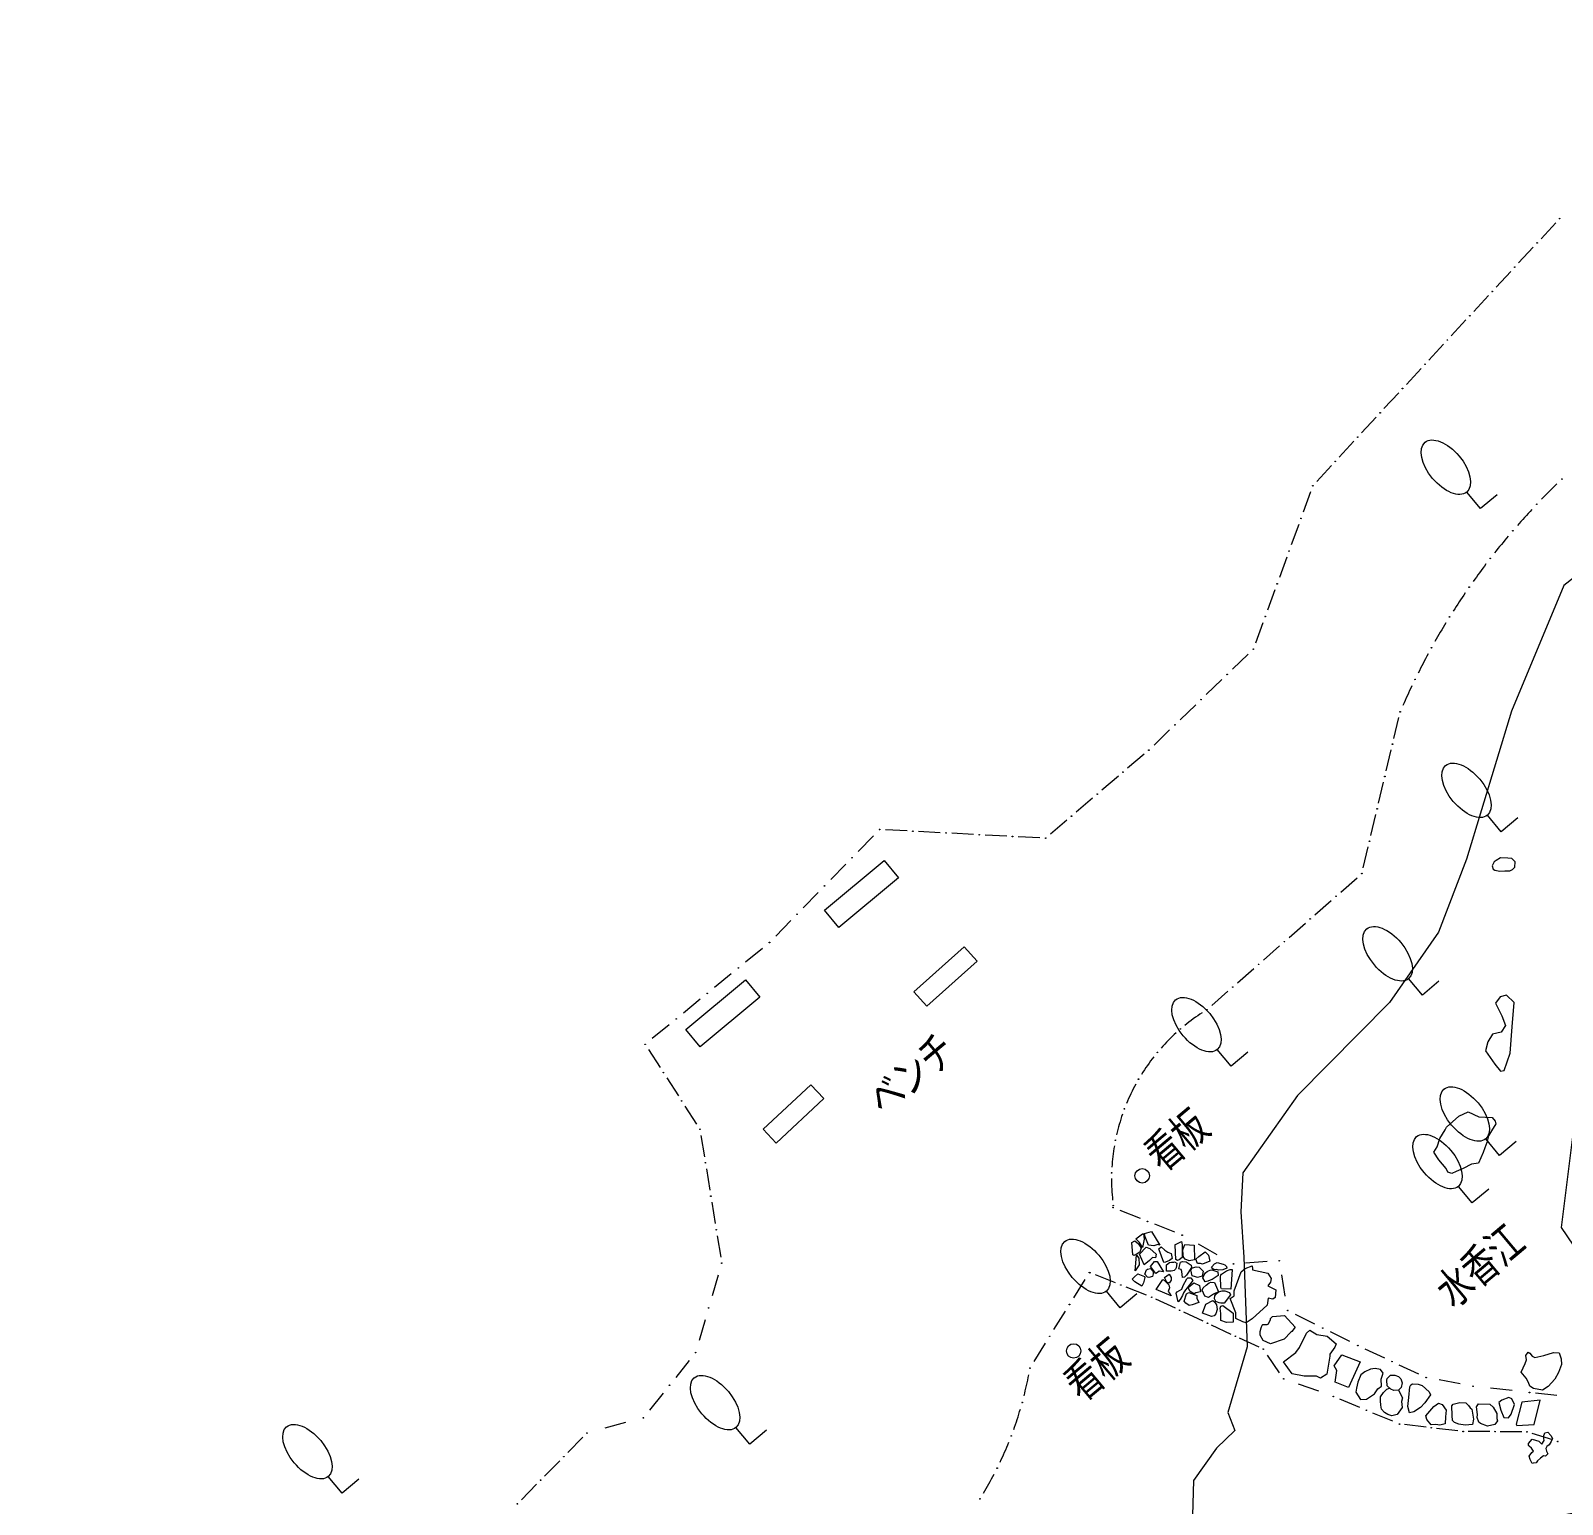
# Model space of a CAD drawing. Header units: metres. Extents: x -10443 to -4073, y -33280 to -26846.
# Drawn here: x -7390.56 to -7355.16, y -29056.54 to -29022.48 of the extents above; entities that cross this region are included whole.
import ezdxf
from ezdxf.enums import TextEntityAlignment as Align

# ---------------------------------------------------------------- set-up
doc = ezdxf.new("R2010")
doc.units = ezdxf.units.M
doc.header["$MEASUREMENT"] = 0
doc.linetypes.add('CONTINUOUS_1', pattern=[0])
doc.linetypes.add('CONTINUOUS_2', pattern=[0])
for name, color, linetype, lineweight in [('園路', 241, 'CONTINUOUS_2', 18), ('木', 254, 'CONTINUOUS_2', 18), ('構造物', 241, 'CONTINUOUS_2', 18), ('石', 241, 'CONTINUOUS_2', 18), ('護岸', 241, 'CONTINUOUS_2', 18)]:
    doc.layers.add(name, color=color, linetype=linetype, lineweight=lineweight)
doc.layers.add('非表示', color=7, linetype='CONTINUOUS', lineweight=0, plot=False)
doc.styles.add('MS Gothic', font='MS Gothic.ttf')

msp = doc.modelspace()

# ---------------------------------------------------------------- hatches: boundary and pattern name
at = {"layer": '園路', "linetype": 'CONTINUOUS_1', "lineweight": 18}
for points in [[(-7355.215, -29026.827, 1), (-7355.23, -29026.827, 1)], [(-7355.734, -29027.389, 1), (-7355.749, -29027.389, 1)], [(-7356.253, -29027.95, 1), (-7356.268, -29027.95, 1)], [(-7356.771, -29028.511, 1), (-7356.786, -29028.511, 1)], [(-7357.29, -29029.072, 1), (-7357.305, -29029.072, 1)], [(-7357.808, -29029.633, 1), (-7357.823, -29029.633, 1)], [(-7358.327, -29030.194, 1), (-7358.342, -29030.194, 1)], [(-7358.845, -29030.755, 1), (-7358.86, -29030.755, 1)], [(-7359.364, -29031.316, 1), (-7359.379, -29031.316, 1)], [(-7359.882, -29031.878, 1), (-7359.897, -29031.878, 1)], [(-7360.401, -29032.439, 1), (-7360.416, -29032.439, 1)], [(-7360.92, -29033, 1), (-7360.935, -29033, 1)], [(-7355.162, -29032.846, 1), (-7355.177, -29032.846, 1)], [(-7355.745, -29033.429, 1), (-7355.76, -29033.429, 1)], [(-7361.195, -29033.756, 1), (-7361.21, -29033.756, 1)], [(-7356.298, -29034.041, 1), (-7356.313, -29034.041, 1)], [(-7361.47, -29034.511, 1), (-7361.485, -29034.511, 1)], [(-7356.818, -29034.681, 1), (-7356.833, -29034.681, 1)], [(-7361.745, -29035.267, 1), (-7361.76, -29035.267, 1)], [(-7357.306, -29035.345, 1), (-7357.321, -29035.345, 1)], [(-7362.02, -29036.023, 1), (-7362.035, -29036.023, 1)], [(-7357.759, -29036.034, 1), (-7357.774, -29036.034, 1)], [(-7362.295, -29036.778, 1), (-7362.31, -29036.778, 1)], [(-7358.177, -29036.745, 1), (-7358.192, -29036.745, 1)], [(-7362.899, -29037.362, 1), (-7362.914, -29037.362, 1)], [(-7358.558, -29037.476, 1), (-7358.573, -29037.476, 1)], [(-7363.503, -29037.945, 1), (-7363.518, -29037.945, 1)], [(-7358.901, -29038.226, 1), (-7358.916, -29038.226, 1)], [(-7364.108, -29038.528, 1), (-7364.123, -29038.528, 1)], [(-7364.712, -29039.111, 1), (-7364.727, -29039.111, 1)], [(-7359.079, -29038.974, 1), (-7359.094, -29038.974, 1)], [(-7365.307, -29039.62, 1), (-7365.322, -29039.62, 1)], [(-7359.256, -29039.722, 1), (-7359.271, -29039.722, 1)], [(-7365.902, -29040.129, 1), (-7365.917, -29040.129, 1)], [(-7359.433, -29040.469, 1), (-7359.448, -29040.469, 1)], [(-7370.933, -29040.946, 1), (-7370.948, -29040.946, 1)], [(-7366.498, -29040.638, 1), (-7366.513, -29040.638, 1)], [(-7370.165, -29040.986, 1), (-7370.18, -29040.986, 1)], [(-7369.397, -29041.026, 1), (-7369.412, -29041.026, 1)], [(-7368.629, -29041.067, 1), (-7368.644, -29041.067, 1)], [(-7367.861, -29041.107, 1), (-7367.876, -29041.107, 1)], [(-7367.093, -29041.147, 1), (-7367.108, -29041.147, 1)], [(-7359.61, -29041.217, 1), (-7359.625, -29041.217, 1)], [(-7371.569, -29041.598, 1), (-7371.584, -29041.598, 1)], [(-7359.787, -29041.965, 1), (-7359.802, -29041.965, 1)], [(-7372.206, -29042.251, 1), (-7372.221, -29042.251, 1)], [(-7360.384, -29042.489, 1), (-7360.399, -29042.489, 1)], [(-7372.842, -29042.904, 1), (-7372.857, -29042.904, 1)], [(-7360.98, -29043.014, 1), (-7360.995, -29043.014, 1)], [(-7373.478, -29043.557, 1), (-7373.493, -29043.557, 1)], [(-7361.577, -29043.538, 1), (-7361.592, -29043.538, 1)], [(-7374.197, -29044.145, 1), (-7374.212, -29044.145, 1)], [(-7362.173, -29044.062, 1), (-7362.188, -29044.062, 1)], [(-7374.915, -29044.734, 1), (-7374.93, -29044.734, 1)], [(-7362.77, -29044.587, 1), (-7362.785, -29044.587, 1)], [(-7363.367, -29045.111, 1), (-7363.382, -29045.111, 1)], [(-7375.634, -29045.323, 1), (-7375.649, -29045.323, 1)], [(-7363.98, -29045.556, 1), (-7363.995, -29045.556, 1)], [(-7376.352, -29045.911, 1), (-7376.367, -29045.911, 1)], [(-7364.512, -29046.096, 1), (-7364.527, -29046.096, 1)], [(-7375.93, -29046.565, 1), (-7375.945, -29046.565, 1)], [(-7364.947, -29046.716, 1), (-7364.962, -29046.716, 1)], [(-7375.508, -29047.219, 1), (-7375.523, -29047.219, 1)], [(-7365.274, -29047.4, 1), (-7365.289, -29047.4, 1)], [(-7375.086, -29047.873, 1), (-7375.101, -29047.873, 1)], [(-7365.484, -29048.128, 1), (-7365.499, -29048.128, 1)], [(-7374.96, -29048.647, 1), (-7374.975, -29048.647, 1)], [(-7365.57, -29048.881, 1), (-7365.585, -29048.881, 1)], [(-7374.834, -29049.421, 1), (-7374.849, -29049.421, 1)], [(-7365.537, -29049.684, 1), (-7365.552, -29049.684, 1)], [(-7365.531, -29049.638, 1), (-7365.546, -29049.638, 1)], [(-7364.739, -29050.003, 1), (-7364.754, -29050.003, 1)], [(-7374.708, -29050.195, 1), (-7374.723, -29050.195, 1)], [(-7363.941, -29050.321, 1), (-7363.956, -29050.321, 1)], [(-7374.582, -29050.969, 1), (-7374.597, -29050.969, 1)], [(-7366.086, -29051.187, 1), (-7366.101, -29051.187, 1)], [(-7366.068, -29051.19, 1), (-7366.083, -29051.19, 1)], [(-7362.754, -29050.987, 1), (-7362.769, -29050.987, 1)], [(-7361.695, -29050.911, 1), (-7361.71, -29050.911, 1)], [(-7365.356, -29051.473, 1), (-7365.371, -29051.473, 1)], [(-7366.543, -29051.923, 1), (-7366.558, -29051.923, 1)], [(-7364.644, -29051.757, 1), (-7364.659, -29051.757, 1)], [(-7374.884, -29052.002, 1), (-7374.899, -29052.002, 1)], [(-7363.999, -29052.057, 1), (-7364.014, -29052.057, 1)], [(-7361.5, -29052.062, 1), (-7361.515, -29052.062, 1)], [(-7367, -29052.659, 1), (-7367.015, -29052.659, 1)], [(-7363.354, -29052.357, 1), (-7363.369, -29052.357, 1)], [(-7362.71, -29052.657, 1), (-7362.725, -29052.657, 1)], [(-7360.69, -29052.467, 1), (-7360.705, -29052.467, 1)], [(-7362.065, -29052.957, 1), (-7362.08, -29052.957, 1)], [(-7359.881, -29052.873, 1), (-7359.896, -29052.873, 1)], [(-7375.186, -29053.036, 1), (-7375.201, -29053.036, 1)], [(-7359.09, -29053.243, 1), (-7359.105, -29053.243, 1)], [(-7367.458, -29053.394, 1), (-7367.473, -29053.394, 1)], [(-7361.592, -29053.642, 1), (-7361.607, -29053.642, 1)], [(-7358.298, -29053.613, 1), (-7358.313, -29053.613, 1)], [(-7375.79, -29053.79, 1), (-7375.805, -29053.79, 1)], [(-7360.446, -29054.05, 1), (-7360.461, -29054.05, 1)], [(-7357.215, -29053.813, 1), (-7357.23, -29053.813, 1)], [(-7355.912, -29053.956, 1), (-7355.927, -29053.956, 1)], [(-7367.635, -29054.188, 1), (-7367.65, -29054.188, 1)], [(-7359.682, -29054.368, 1), (-7359.697, -29054.368, 1)], [(-7376.394, -29054.544, 1), (-7376.409, -29054.544, 1)], [(-7358.917, -29054.686, 1), (-7358.932, -29054.686, 1)], [(-7358.181, -29054.772, 1), (-7358.196, -29054.772, 1)], [(-7377.697, -29054.895, 1), (-7377.712, -29054.895, 1)], [(-7367.888, -29054.961, 1), (-7367.903, -29054.961, 1)], [(-7357.446, -29054.858, 1), (-7357.461, -29054.858, 1)], [(-7356.707, -29054.862, 1), (-7356.722, -29054.862, 1)], [(-7355.969, -29054.866, 1), (-7355.984, -29054.866, 1)], [(-7355.259, -29055.091, 1), (-7355.274, -29055.091, 1)], [(-7378.233, -29055.44, 1), (-7378.248, -29055.44, 1)], [(-7368.215, -29055.706, 1), (-7368.23, -29055.706, 1)], [(-7378.768, -29055.984, 1), (-7378.783, -29055.984, 1)], [(-7379.304, -29056.529, 1), (-7379.319, -29056.529, 1)], [(-7368.613, -29056.416, 1), (-7368.628, -29056.416, 1)]]:
    msp.add_hatch(color=256, dxfattribs=at).paths.add_polyline_path(points, flags=0)

# ---------------------------------------------------------------- linework, layer by layer
for p, q in [((-7355.313, -29026.924), (-7355.652, -29027.292)), ((-7355.831, -29027.485), (-7356.17, -29027.853)), ((-7356.35, -29028.047), (-7356.689, -29028.414)), ((-7356.868, -29028.608), (-7357.208, -29028.975)), ((-7357.387, -29029.169), (-7357.726, -29029.536)), ((-7357.905, -29029.73), (-7358.245, -29030.097)), ((-7358.424, -29030.291), (-7358.763, -29030.658)), ((-7358.942, -29030.852), (-7359.282, -29031.219)), ((-7359.461, -29031.413), (-7359.8, -29031.781)), ((-7359.98, -29031.974), (-7360.319, -29032.342)), ((-7360.498, -29032.536), (-7360.837, -29032.903)), ((-7360.979, -29033.143), (-7361.15, -29033.613)), ((-7361.254, -29033.898), (-7361.425, -29034.368)), ((-7361.529, -29034.654), (-7361.7, -29035.124)), ((-7361.804, -29035.41), (-7361.975, -29035.88)), ((-7362.079, -29036.166), (-7362.25, -29036.636)), ((-7362.424, -29036.896), (-7362.784, -29037.244)), ((-7363.029, -29037.48), (-7363.389, -29037.827)), ((-7363.633, -29038.063), (-7363.993, -29038.41)), ((-7359.055, -29038.843), (-7358.94, -29038.357)), ((-7364.237, -29038.646), (-7364.597, -29038.993)), ((-7364.827, -29039.203), (-7365.207, -29039.528)), ((-7359.232, -29039.591), (-7359.117, -29039.104)), ((-7365.422, -29039.712), (-7365.802, -29040.037)), ((-7359.409, -29040.339), (-7359.294, -29039.852)), ((-7366.018, -29040.221), (-7366.398, -29040.546)), ((-7359.586, -29041.087), (-7359.471, -29040.6)), ((-7370.307, -29040.979), (-7370.806, -29040.953)), ((-7366.613, -29040.73), (-7366.993, -29041.055)), ((-7371.084, -29041.093), (-7371.433, -29041.451)), ((-7369.539, -29041.019), (-7370.038, -29040.993)), ((-7368.771, -29041.059), (-7369.27, -29041.033)), ((-7368.003, -29041.1), (-7368.502, -29041.074)), ((-7367.235, -29041.14), (-7367.734, -29041.114)), ((-7359.764, -29041.834), (-7359.648, -29041.348)), ((-7371.72, -29041.746), (-7372.069, -29042.104)), ((-7360.281, -29042.392), (-7359.905, -29042.062)), ((-7372.357, -29042.399), (-7372.706, -29042.757)), ((-7360.877, -29042.917), (-7360.502, -29042.586)), ((-7372.993, -29043.051), (-7373.342, -29043.409)), ((-7361.474, -29043.441), (-7361.098, -29043.111)), ((-7373.651, -29043.693), (-7374.038, -29044.009)), ((-7362.07, -29043.965), (-7361.695, -29043.635)), ((-7362.667, -29044.49), (-7362.291, -29044.16)), ((-7374.37, -29044.281), (-7374.757, -29044.598)), ((-7375.089, -29044.87), (-7375.475, -29045.187)), ((-7363.264, -29045.014), (-7362.888, -29044.684)), ((-7375.807, -29045.459), (-7376.194, -29045.776)), ((-7376.284, -29046.028), (-7376.013, -29046.449)), ((-7375.862, -29046.682), (-7375.591, -29047.103)), ((-7375.44, -29047.336), (-7375.169, -29047.757)), ((-7375.071, -29048.014), (-7374.991, -29048.507)), ((-7374.945, -29048.787), (-7374.864, -29049.281)), ((-7374.819, -29049.561), (-7374.738, -29050.055)), ((-7364.913, -29049.936), (-7365.378, -29049.751)), ((-7364.115, -29050.254), (-7364.58, -29050.069)), ((-7374.692, -29050.335), (-7374.612, -29050.828)), ((-7363.137, -29050.776), (-7363.573, -29050.532)), ((-7365.487, -29051.424), (-7365.952, -29051.239)), ((-7361.983, -29050.931), (-7362.482, -29050.967)), ((-7361.563, -29051.733), (-7361.647, -29051.24)), ((-7374.67, -29051.245), (-7374.811, -29051.725)), ((-7366.454, -29051.767), (-7366.19, -29051.343)), ((-7364.775, -29051.708), (-7365.24, -29051.523)), ((-7364.103, -29052.012), (-7364.556, -29051.801)), ((-7374.973, -29052.279), (-7375.113, -29052.759)), ((-7366.911, -29052.503), (-7366.647, -29052.078)), ((-7363.458, -29052.312), (-7363.911, -29052.101)), ((-7360.879, -29052.377), (-7361.326, -29052.153)), ((-7362.813, -29052.613), (-7363.266, -29052.402)), ((-7360.07, -29052.782), (-7360.517, -29052.558)), ((-7367.368, -29053.239), (-7367.104, -29052.814)), ((-7362.168, -29052.913), (-7362.621, -29052.702)), ((-7359.266, -29053.164), (-7359.719, -29052.952)), ((-7375.34, -29053.218), (-7375.652, -29053.608)), ((-7361.694, -29053.505), (-7361.978, -29053.094)), ((-7358.475, -29053.534), (-7358.928, -29053.322)), ((-7357.518, -29053.758), (-7358.01, -29053.667)), ((-7375.943, -29053.971), (-7376.256, -29054.362)), ((-7360.791, -29053.93), (-7361.262, -29053.762)), ((-7356.322, -29053.912), (-7356.819, -29053.857)), ((-7355.285, -29054.026), (-7355.782, -29053.971)), ((-7359.84, -29054.305), (-7360.302, -29054.113)), ((-7359.076, -29054.623), (-7359.538, -29054.431)), ((-7376.812, -29054.654), (-7377.294, -29054.784)), ((-7358.308, -29054.758), (-7358.805, -29054.7)), ((-7377.797, -29054.989), (-7378.148, -29055.346)), ((-7357.573, -29054.844), (-7358.069, -29054.786)), ((-7356.834, -29054.861), (-7357.334, -29054.859)), ((-7356.096, -29054.865), (-7356.596, -29054.863)), ((-7355.383, -29055.054), (-7355.86, -29054.903)), ((-7378.333, -29055.534), (-7378.683, -29055.89)), ((-7378.868, -29056.078), (-7379.219, -29056.435))]:
    msp.add_line(p, q, dxfattribs=at)
for centre in [(-7355.223, -29026.827), (-7355.741, -29027.389), (-7356.26, -29027.95), (-7356.779, -29028.511), (-7357.297, -29029.072), (-7357.816, -29029.633), (-7358.334, -29030.194), (-7358.853, -29030.755), (-7359.371, -29031.316), (-7359.89, -29031.878), (-7360.408, -29032.439), (-7360.927, -29033), (-7355.17, -29032.846), (-7355.753, -29033.429), (-7361.202, -29033.756), (-7356.305, -29034.041), (-7361.477, -29034.511), (-7356.826, -29034.681), (-7361.752, -29035.267), (-7357.313, -29035.345), (-7362.027, -29036.023), (-7357.767, -29036.034), (-7362.302, -29036.778), (-7358.184, -29036.745), (-7362.906, -29037.362), (-7358.565, -29037.476), (-7363.511, -29037.945), (-7358.909, -29038.226), (-7364.115, -29038.528), (-7364.719, -29039.111), (-7359.086, -29038.974), (-7365.315, -29039.62), (-7359.263, -29039.722), (-7365.91, -29040.129), (-7359.44, -29040.469), (-7370.94, -29040.946), (-7366.505, -29040.638), (-7370.172, -29040.986), (-7369.404, -29041.026), (-7368.636, -29041.067), (-7367.868, -29041.107), (-7367.1, -29041.147), (-7359.617, -29041.217), (-7371.577, -29041.598), (-7359.795, -29041.965), (-7372.213, -29042.251), (-7360.391, -29042.489), (-7372.849, -29042.904), (-7360.988, -29043.014), (-7373.486, -29043.557), (-7361.584, -29043.538), (-7374.204, -29044.145), (-7362.181, -29044.062), (-7374.923, -29044.734), (-7362.778, -29044.587), (-7363.374, -29045.111), (-7375.641, -29045.323), (-7363.988, -29045.556), (-7376.36, -29045.911), (-7364.519, -29046.096), (-7375.938, -29046.565), (-7364.955, -29046.716), (-7375.516, -29047.219), (-7365.282, -29047.4), (-7375.094, -29047.873), (-7365.491, -29048.128), (-7374.968, -29048.647), (-7365.578, -29048.881), (-7374.842, -29049.421), (-7365.545, -29049.684), (-7365.539, -29049.638), (-7364.747, -29050.003), (-7374.715, -29050.195), (-7363.948, -29050.321), (-7374.589, -29050.969), (-7366.093, -29051.187), (-7366.076, -29051.19), (-7362.762, -29050.987), (-7361.702, -29050.911), (-7365.364, -29051.473), (-7366.55, -29051.923), (-7364.652, -29051.757), (-7374.892, -29052.002), (-7364.007, -29052.057), (-7361.507, -29052.062), (-7367.008, -29052.659), (-7363.362, -29052.357), (-7362.717, -29052.657), (-7360.698, -29052.467), (-7362.072, -29052.957), (-7359.888, -29052.873), (-7375.194, -29053.036), (-7359.097, -29053.243), (-7367.465, -29053.394), (-7361.599, -29053.642), (-7358.306, -29053.613), (-7375.798, -29053.79), (-7360.453, -29054.05), (-7357.223, -29053.813), (-7355.919, -29053.956), (-7367.642, -29054.188), (-7359.689, -29054.368), (-7376.401, -29054.544), (-7358.925, -29054.686), (-7358.189, -29054.772), (-7377.704, -29054.895), (-7367.896, -29054.961), (-7357.453, -29054.858), (-7356.715, -29054.862), (-7355.977, -29054.866), (-7355.266, -29055.091), (-7378.24, -29055.44), (-7368.223, -29055.706), (-7378.776, -29055.984), (-7379.312, -29056.529), (-7368.621, -29056.416)]:
    msp.add_circle(centre, 0.0075, dxfattribs=at)
for centre, radius, start, end in [((-7343.976, -29044.615), 16.242, 134.1381, 135.9019), ((-7343.976, -29044.615), 16.242, 137.0472, 138.811), ((-7343.976, -29044.615), 16.242, 139.9563, 141.7201), ((-7343.976, -29044.615), 16.242, 142.8654, 144.6292), ((-7343.976, -29044.615), 16.242, 145.7745, 147.5383), ((-7343.976, -29044.615), 16.242, 148.6836, 150.4474), ((-7343.976, -29044.615), 16.242, 151.5927, 153.3565), ((-7343.976, -29044.615), 16.242, 154.5018, 156.2656), ((-7361.005, -29049.025), 4.575, 122.8057, 129.068), ((-7361.005, -29049.025), 4.575, 132.308, 138.5704), ((-7361.005, -29049.025), 4.575, 141.8104, 148.0728), ((-7361.005, -29049.025), 4.575, 151.3128, 157.5751), ((-7361.005, -29049.025), 4.575, 160.8151, 167.0775), ((-7361.005, -29049.025), 4.575, 170.3175, 176.5799), ((-7361.005, -29049.025), 4.575, 179.8199, 186.0822), ((-7375.719, -29051.969), 8.376, 345.7114, 349.1315), ((-7375.719, -29051.969), 8.376, 340.1437, 343.5638), ((-7375.719, -29051.969), 8.376, 334.576, 337.9961), ((-7375.719, -29051.969), 8.376, 329.0083, 332.4284)]:
    msp.add_arc(centre, radius, start, end, dxfattribs=at)
at = {"layer": '木', "linetype": 'CONTINUOUS_1', "lineweight": 18}
for p, q in [((-7357.048, -29033.53), (-7357.37, -29033.147)), ((-7356.665, -29033.209), (-7357.048, -29033.53)), ((-7356.572, -29040.997), (-7356.893, -29040.614)), ((-7356.189, -29040.676), (-7356.572, -29040.997)), ((-7358.394, -29044.775), (-7358.715, -29044.392)), ((-7358.011, -29044.454), (-7358.394, -29044.775)), ((-7362.813, -29046.414), (-7363.135, -29046.03)), ((-7362.43, -29046.092), (-7362.813, -29046.414)), ((-7356.61, -29048.479), (-7356.932, -29048.096)), ((-7356.227, -29048.158), (-7356.61, -29048.479)), ((-7357.242, -29049.577), (-7357.563, -29049.194)), ((-7356.859, -29049.255), (-7357.242, -29049.577)), ((-7365.377, -29051.999), (-7365.698, -29051.616)), ((-7364.994, -29051.678), (-7365.377, -29051.999)), ((-7373.939, -29055.148), (-7374.26, -29054.765)), ((-7373.556, -29054.827), (-7373.939, -29055.148)), ((-7383.363, -29056.282), (-7383.684, -29055.899)), ((-7382.98, -29055.961), (-7383.363, -29056.282))]:
    msp.add_line(p, q, dxfattribs=at)
for centre in [(-7357.852, -29032.573), (-7357.375, -29040.04), (-7359.198, -29043.818), (-7363.617, -29045.456), (-7357.414, -29047.522), (-7358.045, -29048.619), (-7366.18, -29051.042), (-7374.743, -29054.191), (-7384.166, -29055.325)]:
    msp.add_ellipse(centre, major_axis=(-0.482, 0.575), ratio=0.533333, dxfattribs=at)
at = {"layer": '構造物', "linetype": 'CONTINUOUS_2', "lineweight": 18, "flags": 128}
for points in [[(-7372.214, -29042.81), (-7370.834, -29041.662), (-7370.503, -29042.059), (-7371.883, -29043.207)], [(-7370.146, -29044.697), (-7368.988, -29043.657), (-7368.688, -29043.991), (-7369.847, -29045.031)], [(-7375.419, -29045.57), (-7374.039, -29044.422), (-7373.708, -29044.819), (-7375.088, -29045.968)], [(-7373.629, -29047.875), (-7372.53, -29046.845), (-7372.233, -29047.162), (-7373.332, -29048.192)]]:
    msp.add_lwpolyline(points, close=True, dxfattribs=at)
at = {"layer": '構造物', "linetype": 'CONTINUOUS_2', "lineweight": 18}
for centre in [(-7364.871, -29048.949), (-7366.455, -29052.997)]:
    msp.add_circle(centre, 0.167, dxfattribs=at)
at = {"layer": '石', "linetype": 'CONTINUOUS_2', "lineweight": 18, "flags": 128}
for points in [[(-7356.719, -29041.884), (-7356.607, -29041.908), (-7356.491, -29041.901), (-7356.377, -29041.899), (-7356.308, -29041.872), (-7356.261, -29041.813), (-7356.251, -29041.692), (-7356.328, -29041.618), (-7356.42, -29041.61), (-7356.593, -29041.597), (-7356.693, -29041.66), (-7356.739, -29041.696), (-7356.784, -29041.785), (-7356.756, -29041.863), (-7356.719, -29041.884)], [(-7356.935, -29046.058), (-7356.723, -29046.373), (-7356.592, -29046.529), (-7356.502, -29046.517), (-7356.369, -29046.113), (-7356.316, -29045.507), (-7356.272, -29044.945), (-7356.451, -29044.777), (-7356.598, -29044.81), (-7356.703, -29044.962), (-7356.558, -29045.249), (-7356.471, -29045.473), (-7356.571, -29045.626), (-7356.772, -29045.677), (-7356.882, -29045.855), (-7356.935, -29046.058)], [(-7357.834, -29047.828), (-7357.55, -29047.569), (-7357.34, -29047.47), (-7357.088, -29047.584), (-7356.783, -29047.603), (-7356.711, -29047.688), (-7356.695, -29047.749), (-7356.798, -29047.909), (-7356.868, -29048.028), (-7356.908, -29048.178), (-7356.949, -29048.301), (-7356.988, -29048.408), (-7357.094, -29048.656), (-7357.259, -29048.682), (-7357.453, -29048.784), (-7357.616, -29048.85), (-7357.713, -29048.896), (-7357.804, -29048.863), (-7357.846, -29048.778), (-7358.014, -29048.583), (-7358.131, -29048.402), (-7358.054, -29048.278), (-7357.989, -29048.086), (-7357.871, -29047.89), (-7357.834, -29047.828)], [(-7365.088, -29050.774), (-7365.107, -29050.489), (-7365.043, -29050.449), (-7364.959, -29050.522), (-7364.895, -29050.624), (-7364.926, -29050.712), (-7365.013, -29050.766), (-7365.061, -29050.788), (-7365.088, -29050.774)], [(-7360.102, -29053.843), (-7360.409, -29053.718), (-7360.369, -29053.445), (-7360.43, -29053.344), (-7360.255, -29053.084), (-7359.832, -29053.252), (-7360.102, -29053.843), (-7360.409, -29053.718)], [(-7356.114, -29053.484), (-7356.016, -29053.285), (-7355.986, -29053.203), (-7356.004, -29053.101), (-7355.949, -29053.024), (-7355.909, -29053.05), (-7355.861, -29053.116), (-7355.795, -29053.145), (-7355.589, -29053.099), (-7355.368, -29053.034), (-7355.232, -29053.044), (-7355.187, -29053.183), (-7355.181, -29053.312), (-7355.252, -29053.492), (-7355.337, -29053.648), (-7355.485, -29053.821), (-7355.617, -29053.904), (-7355.827, -29053.865), (-7355.913, -29053.813), (-7355.941, -29053.724), (-7355.993, -29053.629), (-7356.114, -29053.484)], [(-7359.686, -29054.114), (-7359.502, -29053.985), (-7359.424, -29053.87), (-7359.337, -29053.814), (-7359.347, -29053.647), (-7359.304, -29053.51), (-7359.363, -29053.426), (-7359.485, -29053.401), (-7359.592, -29053.42), (-7359.728, -29053.477), (-7359.814, -29053.549), (-7359.886, -29053.716), (-7359.92, -29053.857), (-7359.93, -29053.946), (-7359.822, -29054.12), (-7359.686, -29054.114)], [(-7358.947, -29053.905), (-7359.053, -29053.913), (-7359.127, -29053.88), (-7359.207, -29053.806), (-7359.213, -29053.676), (-7359.207, -29053.633), (-7359.129, -29053.553), (-7359.028, -29053.556), (-7358.944, -29053.585), (-7358.895, -29053.643), (-7358.86, -29053.73), (-7358.882, -29053.844), (-7358.947, -29053.905)], [(-7358.947, -29053.905), (-7358.858, -29054.078), (-7358.878, -29054.169), (-7358.863, -29054.305), (-7358.977, -29054.464), (-7359.104, -29054.497), (-7359.192, -29054.464), (-7359.274, -29054.417), (-7359.341, -29054.342), (-7359.358, -29054.25), (-7359.359, -29054.152), (-7359.362, -29054.059), (-7359.294, -29053.959), (-7359.214, -29053.882), (-7359.153, -29053.855)], [(-7358.691, -29054.429), (-7358.732, -29054.28), (-7358.71, -29054.07), (-7358.682, -29053.825), (-7358.665, -29053.778), (-7358.62, -29053.755), (-7358.495, -29053.766), (-7358.399, -29053.796), (-7358.235, -29053.941), (-7358.205, -29054.01), (-7358.336, -29054.195), (-7358.438, -29054.301), (-7358.595, -29054.405), (-7358.691, -29054.429)], [(-7356.511, -29054.533), (-7356.402, -29054.541), (-7356.343, -29054.46), (-7356.266, -29054.232), (-7356.325, -29054.102), (-7356.396, -29054.069), (-7356.557, -29054.134), (-7356.629, -29054.191), (-7356.583, -29054.368), (-7356.511, -29054.533)], [(-7358.314, -29054.495), (-7358.128, -29054.279), (-7358.023, -29054.201), (-7357.936, -29054.238), (-7357.844, -29054.365), (-7357.859, -29054.523), (-7357.871, -29054.682), (-7357.988, -29054.716), (-7358.084, -29054.694), (-7358.188, -29054.704), (-7358.293, -29054.579), (-7358.314, -29054.495)], [(-7357.704, -29054.485), (-7357.714, -29054.267), (-7357.681, -29054.225), (-7357.527, -29054.191), (-7357.387, -29054.197), (-7357.327, -29054.26), (-7357.292, -29054.315), (-7357.254, -29054.344), (-7357.216, -29054.57), (-7357.236, -29054.697), (-7357.409, -29054.714), (-7357.555, -29054.688), (-7357.655, -29054.649), (-7357.695, -29054.601), (-7357.704, -29054.485)], [(-7357.124, -29054.464), (-7357.141, -29054.288), (-7357.097, -29054.219), (-7356.836, -29054.226), (-7356.758, -29054.299), (-7356.673, -29054.446), (-7356.673, -29054.556), (-7356.658, -29054.611), (-7356.72, -29054.698), (-7356.89, -29054.739), (-7357.054, -29054.67), (-7357.089, -29054.64), (-7357.128, -29054.535), (-7357.124, -29054.464)], [(-7356.209, -29054.721), (-7355.812, -29054.696), (-7355.673, -29054.138), (-7356.099, -29054.177), (-7356.225, -29054.689), (-7356.209, -29054.721)], [(-7355.944, -29055.184), (-7355.939, -29055.138), (-7355.859, -29055.032), (-7355.703, -29055.082), (-7355.631, -29055.152), (-7355.577, -29055.07), (-7355.597, -29054.975), (-7355.562, -29054.892), (-7355.497, -29054.877), (-7355.425, -29054.948), (-7355.385, -29055.018), (-7355.415, -29055.089), (-7355.467, -29055.164), (-7355.52, -29055.205), (-7355.538, -29055.252), (-7355.529, -29055.315), (-7355.498, -29055.378), (-7355.551, -29055.425), (-7355.598, -29055.418), (-7355.668, -29055.478), (-7355.736, -29055.536), (-7355.761, -29055.581), (-7355.833, -29055.587), (-7355.854, -29055.601), (-7355.9, -29055.509), (-7355.926, -29055.425), (-7355.864, -29055.344), (-7355.829, -29055.313), (-7355.871, -29055.245), (-7355.928, -29055.194), (-7355.944, -29055.184)]]:
    msp.add_lwpolyline(points, dxfattribs=at)
for points in [[(-7364.823, -29050.417), (-7364.863, -29050.607), (-7364.935, -29050.489), (-7365.019, -29050.406), (-7364.861, -29050.291), (-7364.839, -29050.293)], [(-7364.506, -29050.536), (-7364.603, -29050.57), (-7364.724, -29050.552), (-7364.8, -29050.363), (-7364.818, -29050.279), (-7364.659, -29050.234), (-7364.464, -29050.554)], [(-7363.949, -29050.834), (-7364.02, -29050.895), (-7364.058, -29050.907), (-7364.093, -29050.881), (-7364.111, -29050.549), (-7364.12, -29050.542), (-7363.963, -29050.469), (-7363.945, -29050.542), (-7363.944, -29050.562)], [(-7364.941, -29051.004), (-7365.033, -29051.146), (-7365.001, -29050.78), (-7364.949, -29050.852)], [(-7364.566, -29050.843), (-7364.63, -29050.841), (-7364.704, -29050.903), (-7364.827, -29051.006), (-7364.934, -29050.761), (-7364.781, -29050.601), (-7364.692, -29050.632), (-7364.548, -29050.76)], [(-7364.243, -29050.907), (-7364.334, -29050.944), (-7364.368, -29050.954), (-7364.478, -29050.661), (-7364.483, -29050.634), (-7364.436, -29050.591), (-7364.351, -29050.671), (-7364.278, -29050.716), (-7364.198, -29050.745), (-7364.182, -29050.859)], [(-7363.665, -29050.891), (-7363.784, -29050.917), (-7363.88, -29050.878), (-7363.916, -29050.826), (-7363.921, -29050.779), (-7363.932, -29050.661), (-7363.884, -29050.538), (-7363.671, -29050.551)], [(-7363.305, -29050.924), (-7363.474, -29050.989), (-7363.52, -29050.974), (-7363.592, -29050.978), (-7363.632, -29050.877), (-7363.56, -29050.816), (-7363.416, -29050.703), (-7363.335, -29050.781)], [(-7364.837, -29051.421), (-7364.876, -29051.496), (-7365.044, -29051.403), (-7365.105, -29051.339), (-7365.055, -29051.289), (-7364.973, -29051.212), (-7364.814, -29051.278), (-7364.807, -29051.296)], [(-7364.631, -29051.28), (-7364.715, -29051.297), (-7364.749, -29051.292), (-7364.813, -29051.224), (-7364.775, -29051.123), (-7364.745, -29051.106), (-7364.676, -29051.091), (-7364.62, -29051.161), (-7364.618, -29051.212)], [(-7364.38, -29051.168), (-7364.476, -29051.153), (-7364.516, -29051.187), (-7364.559, -29051.207), (-7364.677, -29051.047), (-7364.588, -29050.929), (-7364.528, -29050.93)], [(-7364.199, -29051.301), (-7364.2, -29051.36), (-7364.25, -29051.431), (-7364.299, -29051.406), (-7364.358, -29051.296), (-7364.244, -29051.219)], [(-7364.087, -29051.074), (-7364.1, -29051.109), (-7364.133, -29051.136), (-7364.164, -29051.147), (-7364.201, -29051.156), (-7364.31, -29051.15), (-7364.308, -29051.004), (-7364.241, -29050.951), (-7364.197, -29050.943), (-7364.162, -29050.946), (-7364.138, -29050.947), (-7364.121, -29050.938), (-7364.067, -29050.965)], [(-7363.846, -29051.249), (-7363.897, -29051.295), (-7363.942, -29051.298), (-7363.955, -29051.162), (-7363.971, -29051.112), (-7364.024, -29051.099), (-7363.987, -29050.947), (-7363.938, -29050.93), (-7363.854, -29050.937), (-7363.741, -29051.015), (-7363.732, -29051.068)], [(-7363.487, -29051.271), (-7363.596, -29051.296), (-7363.636, -29051.286), (-7363.717, -29051.259), (-7363.747, -29051.122), (-7363.707, -29051.078), (-7363.627, -29051.053), (-7363.557, -29051.058), (-7363.461, -29051.153)], [(-7363.113, -29051.257), (-7363.251, -29051.349), (-7363.297, -29051.364), (-7363.351, -29051.382), (-7363.416, -29051.402), (-7363.467, -29051.307), (-7363.436, -29051.236), (-7363.408, -29051.194), (-7363.371, -29051.162), (-7363.339, -29051.143), (-7363.298, -29051.128), (-7363.259, -29051.119), (-7363.124, -29051.168)], [(-7363.009, -29051.125), (-7363.105, -29051.128), (-7363.156, -29051.118), (-7363.205, -29051.122), (-7363.24, -29051.1), (-7363.271, -29051.06), (-7363.263, -29051.053), (-7363.199, -29050.987), (-7363.137, -29050.956), (-7363.001, -29050.995), (-7362.963, -29051.003), (-7362.92, -29051.047), (-7362.916, -29051.084)], [(-7362.823, -29051.568), (-7363.041, -29051.56), (-7363.053, -29051.531), (-7363.064, -29051.277), (-7363.052, -29051.247), (-7363.039, -29051.22), (-7362.925, -29051.148), (-7362.835, -29051.112), (-7362.788, -29051.117)], [(-7361.982, -29051.939), (-7362.328, -29052.257), (-7362.466, -29052.345), (-7362.545, -29052.327), (-7362.705, -29052.25), (-7362.706, -29052.116), (-7362.837, -29051.784), (-7362.748, -29051.721), (-7362.742, -29051.608), (-7362.582, -29051.171), (-7362.488, -29051.089), (-7362.327, -29051.033), (-7362.323, -29051.101), (-7362.32, -29051.119), (-7361.97, -29051.203), (-7361.887, -29051.325), (-7361.903, -29051.411), (-7361.969, -29051.489), (-7361.78, -29051.586), (-7361.795, -29051.762), (-7361.849, -29051.799), (-7361.957, -29051.779)], [(-7364.55, -29051.577), (-7364.393, -29051.343), (-7364.365, -29051.362), (-7364.258, -29051.469), (-7364.237, -29051.536), (-7364.271, -29051.624), (-7364.23, -29051.673), (-7364.202, -29051.721)], [(-7363.833, -29051.536), (-7363.873, -29051.583), (-7363.916, -29051.656), (-7363.943, -29051.718), (-7363.99, -29051.805), (-7364.042, -29051.86), (-7364.087, -29051.661), (-7364.059, -29051.627), (-7363.955, -29051.571), (-7363.924, -29051.487), (-7363.838, -29051.327), (-7363.816, -29051.309), (-7363.79, -29051.305), (-7363.746, -29051.311), (-7363.7, -29051.365)], [(-7363.525, -29051.631), (-7363.63, -29051.657), (-7363.653, -29051.668), (-7363.695, -29051.672), (-7363.771, -29051.613), (-7363.808, -29051.534), (-7363.68, -29051.423), (-7363.544, -29051.482)], [(-7363.22, -29051.687), (-7363.34, -29051.763), (-7363.426, -29051.732), (-7363.486, -29051.591), (-7363.458, -29051.536), (-7363.394, -29051.477), (-7363.325, -29051.419), (-7363.284, -29051.405), (-7363.201, -29051.416), (-7363.107, -29051.628)], [(-7363.561, -29051.876), (-7363.713, -29051.932), (-7363.787, -29051.946), (-7363.865, -29051.89), (-7363.899, -29051.843), (-7363.847, -29051.677), (-7363.793, -29051.643), (-7363.611, -29051.718), (-7363.609, -29051.778)], [(-7363.151, -29051.932), (-7363.135, -29052.038), (-7363.167, -29052.141), (-7363.211, -29052.189), (-7363.27, -29052.203), (-7363.476, -29052.124), (-7363.403, -29051.912), (-7363.242, -29051.829), (-7363.199, -29051.861)], [(-7362.974, -29051.896), (-7363.054, -29051.895), (-7363.093, -29051.887), (-7363.166, -29051.857), (-7363.196, -29051.794), (-7363.189, -29051.721), (-7363.171, -29051.681), (-7363.107, -29051.628), (-7363.023, -29051.605), (-7362.963, -29051.61), (-7362.851, -29051.644), (-7362.83, -29051.698)], [(-7362.772, -29052.331), (-7362.919, -29052.342), (-7363.057, -29052.295), (-7363.056, -29052.135), (-7363.071, -29052.007), (-7363.054, -29051.959), (-7363.006, -29051.943), (-7362.767, -29052.122)], [(-7361.592, -29052.721), (-7361.903, -29052.831), (-7362.078, -29052.755), (-7362.146, -29052.632), (-7362.147, -29052.549), (-7362.12, -29052.459), (-7362.098, -29052.404), (-7362.079, -29052.389), (-7361.985, -29052.384), (-7361.953, -29052.368), (-7361.908, -29052.269), (-7361.902, -29052.244), (-7361.859, -29052.204), (-7361.584, -29052.181), (-7361.337, -29052.451), (-7361.413, -29052.551), (-7361.438, -29052.564)], [(-7361.402, -29053.526), (-7361.608, -29053.252), (-7361.318, -29053.03), (-7361.237, -29052.919), (-7361.074, -29052.588), (-7360.993, -29052.52), (-7360.834, -29052.618), (-7360.594, -29052.652), (-7360.387, -29052.83), (-7360.42, -29052.91), (-7360.533, -29053.069), (-7360.534, -29053.117), (-7360.601, -29053.532), (-7360.746, -29053.627), (-7360.842, -29053.579), (-7361.13, -29053.576)]]:
    msp.add_lwpolyline(points, close=True, dxfattribs=at)
at = {"layer": '護岸', "linetype": 'CONTINUOUS_2', "lineweight": 18, "flags": 128}
msp.add_lwpolyline([(-7335.881, -29022.611), (-7337.269, -29022.503), (-7337.384, -29022.483), (-7337.628, -29022.722), (-7338.243, -29022.928), (-7338.462, -29022.877), (-7339.509, -29023.068), (-7340.19, -29023.405), (-7340.879, -29023.253), (-7341.569, -29023.38), (-7342.957, -29023.664), (-7343.804, -29024.064), (-7343.994, -29024.455), (-7344.36, -29025.114), (-7345.442, -29025.368), (-7346.154, -29025.432), (-7346.918, -29025.827), (-7348.199, -29026.877), (-7349.151, -29028.77), (-7350.481, -29030.527), (-7353.397, -29033.956), (-7355.126, -29035.304), (-7356.333, -29038.212), (-7357.372, -29041.629), (-7358.026, -29043.317), (-7359.153, -29044.942), (-7361.279, -29047.094), (-7362.543, -29048.884), (-7362.594, -29049.782), (-7362.522, -29050.828), (-7362.447, -29052.904), (-7362.891, -29054.422), (-7362.731, -29054.832), (-7363.15, -29055.242), (-7363.685, -29055.993), (-7363.71, -29056.802), (-7364.102, -29057.614), (-7364, -29057.876), (-7363.685, -29058.126), (-7364.418, -29059.086), (-7367.184, -29060.52), (-7368.991, -29061.763), (-7370.529, -29063.142), (-7371.413, -29063.318), (-7372.281, -29063.392), (-7372.895, -29062.901), (-7374.066, -29062.947), (-7375.668, -29063.348), (-7376.838, -29064.732), (-7377.114, -29065.542), (-7377.854, -29066.879), (-7378.402, -29067.686), (-7379.882, -29068.777), (-7380.141, -29069.503), (-7380.859, -29070.986), (-7381.446, -29071.626), (-7381.904, -29071.859), (-7383.533, -29073.742), (-7385.516, -29077.183), (-7387.297, -29079.256), (-7388.307, -29082.25), (-7388.52, -29083.872), (-7388.916, -29085.026), (-7389.322, -29085.534), (-7389.882, -29086.541), (-7390.011, -29086.88), (-7390.172, -29087.265), (-7390.47, -29087.541), (-7390.563, -29088.083), (-7390.25, -29088.116), (-7389.702, -29087.957), (-7389.278, -29088.089), (-7389.075, -29088.258), (-7388.916, -29088.74), (-7389.02, -29088.923), (-7388.863, -29089.423), (-7389.25, -29089.641), (-7389.091, -29089.944), (-7388.808, -29090.041), (-7388.693, -29090.345), (-7388.214, -29090.446), (-7387.68, -29090.903), (-7387.524, -29091.468), (-7387.231, -29091.659), (-7386.512, -29091.421), (-7385.417, -29090.153), (-7384.973, -29089.394), (-7384.68, -29088.243), (-7384.59, -29087.472), (-7384.942, -29086.573), (-7385.442, -29085.797), (-7385.322, -29084.816), (-7384.935, -29083.989), (-7385.085, -29083.121), (-7384.216, -29081.908), (-7384.275, -29081.021), (-7384.173, -29080.733), (-7383.894, -29080.366), (-7383.683, -29080.348), (-7383.462, -29080.531), (-7383.178, -29080.301), (-7383.005, -29080.235), (-7382.648, -29080.222), (-7382.36, -29080.394), (-7382.199, -29080.468), (-7382.247, -29080.97), (-7381.957, -29081.356), (-7381.597, -29081.355), (-7380.371, -29080.268), (-7379.665, -29079.382), (-7378.68, -29077.934), (-7377.13, -29076.545), (-7377.169, -29076.288), (-7376.684, -29075.9), (-7376.176, -29076.077), (-7375.296, -29075.98), (-7374.408, -29075.555), (-7373.637, -29076.248), (-7372.465, -29076.679), (-7371.287, -29076.229), (-7370.24, -29075.669), (-7369.619, -29074.728), (-7369.566, -29073.981), (-7369.739, -29073.209), (-7370.218, -29072.902), (-7370.141, -29072.222), (-7369.836, -29071.865), (-7369.506, -29071.774), (-7369.497, -29071.2), (-7369.27, -29070.482), (-7369.045, -29069.199), (-7368.697, -29068.624), (-7368.051, -29068.783), (-7365.771, -29068.026), (-7364.491, -29066.764), (-7363.321, -29065.461), (-7363.631, -29064.552), (-7363.146, -29064.051), (-7361.917, -29064.661), (-7359.238, -29063.695), (-7355.54, -29061.516), (-7355.165, -29059.294), (-7355.126, -29058.021), (-7355.289, -29057.478), (-7355.15, -29056.783), (-7354.751, -29056.713), (-7354.518, -29053.871), (-7354.496, -29051.155), (-7355.176, -29050.142), (-7354.734, -29046.567), (-7353.234, -29042.734), (-7353.144, -29039.383), (-7352.756, -29038.34), (-7352.112, -29034.814, -0.003818), (-7350.957, -29033.643), (-7349.689, -29031.887, -0.220219), (-7347.491, -29029.83), (-7346.563, -29029.453), (-7346.113, -29028.535, -0.321841), (-7343.026, -29026.146, 0.127874), (-7341.034, -29025.896, -0.210025), (-7337.884, -29024.585), (-7337.145, -29024.636), (-7336.971, -29024.674), (-7336.754, -29024.534), (-7336.486, -29024.603), (-7336.29, -29024.916), (-7335.991, -29024.933), (-7335.715, -29025.194)], format="xyb", dxfattribs=at)

# ---------------------------------------------------------------- texts
at = {"layer": '非表示', "style": 'MS Gothic', "width": 0.769531}
for s, p, p2 in [('ベンチ', (-7370.831, -29047.605), (-7369.107, -29046.159)), ('看板', (-7364.407, -29048.888), (-7363.258, -29047.923)), ('水香江', (-7357.689, -29052.027), (-7355.965, -29050.58)), ('看板', (-7366.266, -29054.195), (-7365.117, -29053.231))]:
    msp.add_text(s, height=0.75, rotation=40, dxfattribs=at).set_placement(p, p2, align=Align.FIT)

doc.saveas('drawing.dxf')
